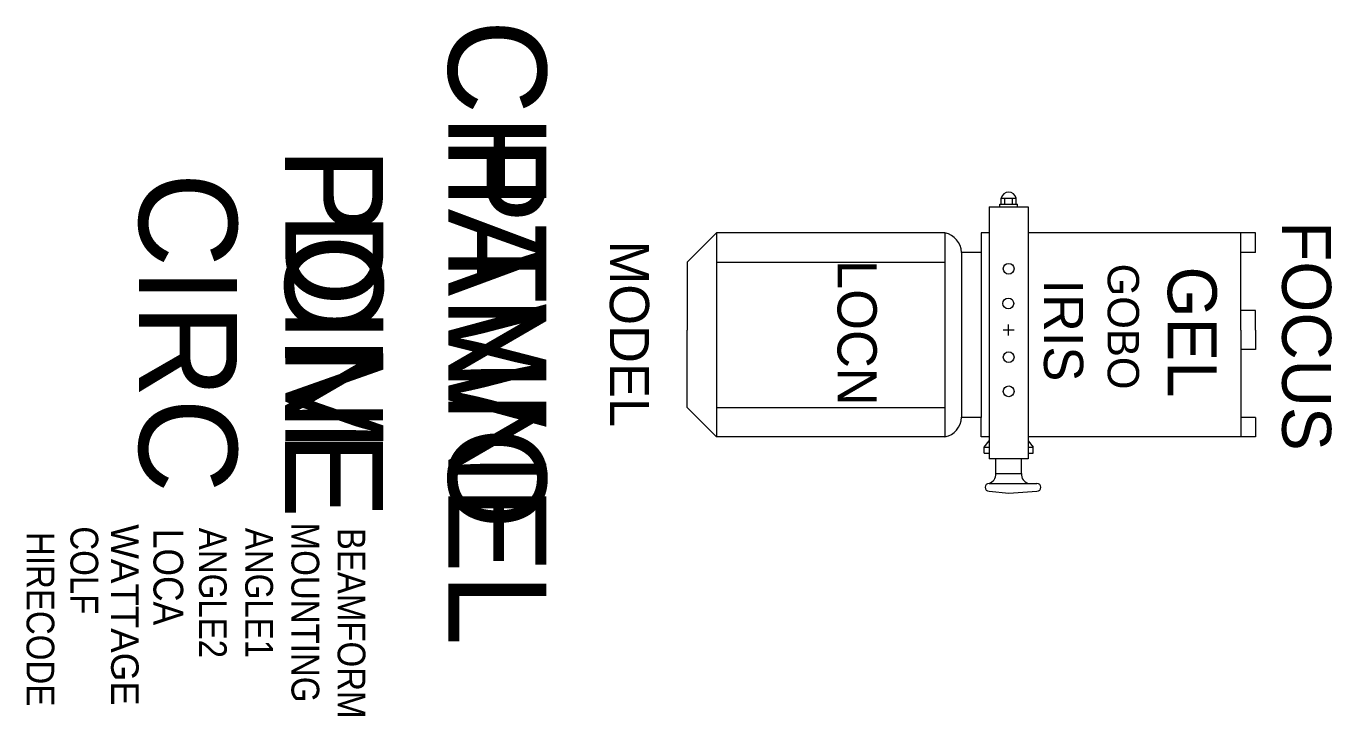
# Model space of a CAD drawing. Extents: x 6588 to 7920, y 1093 to 1797.
import ezdxf
from ezdxf.enums import TextEntityAlignment as Align

# ---------------------------------------------------------------- set-up
doc = ezdxf.new("R2010")
doc.units = 0
doc.layers.get('0').update_dxf_attribs({"linetype": 'CONTINUOUS'})
for name, color, linetype in [('CHANNEL', 3, 'CONTINUOUS'), ('CIRC', 6, 'CONTINUOUS'), ('DIMMER', 4, 'CONTINUOUS'), ('FOCUS', 2, 'CONTINUOUS'), ('GEL', 1, 'CONTINUOUS'), ('LANTERNS', 4, 'CONTINUOUS'), ('LOCATION', 7, 'CONTINUOUS'), ('MODEL', 6, 'CONTINUOUS'), ('PATCH', 5, 'CONTINUOUS'), ('PATCH2', 5, 'CONTINUOUS')]:
    doc.layers.add(name, color=color, linetype=linetype)

msp = doc.modelspace()

# ---------------------------------------------------------------- linework, layer by layer
for p, q in [((7570.3, 1612), (7570.3, 1355)), ((7570.3, 1612), (7610.3, 1612)), ((7581.3, 1615), (7599.3, 1615)), ((7581.3, 1612), (7581.3, 1615)), ((7582.8, 1621), (7597.8, 1621)), ((7582.8, 1615), (7582.8, 1621)), ((7586.3, 1615), (7586.3, 1621)), ((7594.3, 1615), (7594.3, 1621)), ((7597.8, 1615), (7597.8, 1621)), ((7599.3, 1612), (7599.3, 1615)), ((7610.3, 1612), (7610.3, 1355)), ((7262.2, 1555.6), (7292.2, 1585.6)), ((7525.3, 1585.6), (7292.2, 1585.6)), ((7292.2, 1585.6), (7292.2, 1377.4)), ((7525.3, 1585.6), (7525.3, 1377.4)), ((7562.2, 1585.6), (7562.2, 1565.6)), ((7570.3, 1585.6), (7562.2, 1585.6)), ((7842.2, 1585.6), (7610.3, 1585.6)), ((7827.2, 1486.5), (7827.2, 1585.6)), ((7842.2, 1565.6), (7842.2, 1585.6)), ((7542.2, 1565.6), (7542.2, 1397.4)), ((7562.2, 1565.6), (7542.2, 1565.6)), ((7562.2, 1565.6), (7562.2, 1397.4)), ((7842.2, 1565.6), (7827.2, 1565.6)), ((7262.2, 1555.6), (7262.2, 1486.5)), ((7292.2, 1555.6), (7525.3, 1555.6)), ((7842.2, 1506.5), (7827.2, 1506.5)), ((7842.2, 1486.5), (7842.2, 1506.5)), ((7262.2, 1407.4), (7262.2, 1486.5)), ((7595.8, 1486.5), (7584.8, 1486.5)), ((7589.9, 1492), (7589.9, 1481)), ((7827.2, 1486.5), (7827.2, 1377.4)), ((7842.2, 1486.5), (7842.2, 1466.5)), ((7842.2, 1466.5), (7827.2, 1466.5)), ((7262.2, 1407.4), (7292.2, 1377.4)), ((7292.2, 1407.4), (7525.3, 1407.4)), ((7562.2, 1397.4), (7542.2, 1397.4)), ((7562.2, 1377.4), (7562.2, 1397.4)), ((7842.2, 1397.4), (7827.2, 1397.4)), ((7842.2, 1397.4), (7842.2, 1377.4)), ((7525.3, 1377.4), (7292.2, 1377.4)), ((7570.3, 1377.4), (7562.2, 1377.4)), ((7565.3, 1367), (7570.3, 1373.5)), ((7842.2, 1377.4), (7610.3, 1377.4)), ((7610.3, 1373.5), (7615.3, 1367)), ((7565.3, 1361), (7565.3, 1367)), ((7565.3, 1367), (7570.3, 1367)), ((7565.3, 1361), (7570.3, 1361)), ((7610.3, 1367), (7615.3, 1367)), ((7610.3, 1361), (7615.3, 1361)), ((7615.3, 1361), (7615.3, 1367)), ((7610.3, 1355), (7570.3, 1355)), ((7577.3, 1340), (7577.3, 1355)), ((7603.3, 1340), (7603.3, 1355)), ((7577.3, 1340), (7603.3, 1340)), ((7570.3, 1330), (7619.1, 1330)), ((7570.3, 1322), (7590.3, 1320)), ((7590.3, 1320), (7619.1, 1322))]:
    msp.add_line(p, q)
for centre in [(7590.3, 1549), (7589.9, 1513.6), (7590.3, 1458.8), (7590.3, 1423.9)]:
    msp.add_circle(centre, 5.5)
for centre, radius, start, end in [((7590.3, 1619.4), 7.67, 12.1702, 167.8298), ((7521.4, 1565.2), 20.7, 1.0104, 79.2296), ((7521.4, 1397.8), 20.7, 280.7704, 358.9896), ((7567.1, 1339.6), 10.2, 288.0473, 1.9687), ((7613.2, 1339.5), 9.99, 177.3184, 252.6657), ((7570.3, 1326), 4, 90, 270), ((7619.1, 1326), 4, 270, 90)]:
    msp.add_arc(centre, radius, start, end)
msp.add_point((7589.9, 1486.5))

# ---------------------------------------------------------------- texts
at = {"layer": 'CHANNEL'}
msp.add_attdef('CHANNEL', text='', height=100, rotation=270, dxfattribs=at).set_placement((7018.6, 1483.8), align=Align.CENTER)
at = {"layer": 'CIRC'}
msp.add_attdef('CIRC', text='', height=100, rotation=270, dxfattribs=at).set_placement((6703.1, 1483.8), align=Align.CENTER)
at = {"layer": 'DIMMER'}
msp.add_attdef('DIM', text='', height=100, rotation=270, dxfattribs=at).set_placement((6852.4, 1484.7), align=Align.CENTER)
at = {"layer": 'FOCUS', "color": 30}
msp.add_attdef('FOCUS', text='', height=50, rotation=270, dxfattribs=at).set_placement((7869.3, 1480.4), align=Align.CENTER)
at = {"layer": 'GEL'}
for tag, height, p in [('GOBO', 32, (7691.3, 1490)), ('GEL', 50, (7752.6, 1484.4))]:
    msp.add_attdef(tag, text='', height=height, rotation=270, dxfattribs=at).set_placement(p, align=Align.CENTER)
at = {"layer": 'LANTERNS', "color": 30}
msp.add_attdef('IRIS', text='', height=40, rotation=270, dxfattribs=at).set_placement((7646.3, 1486.1), align=Align.MIDDLE)
at = {"layer": 'LANTERNS', "color": 0, "width": 0.89, "flags": 1}
for tag, p, s, height in [('COLF', (6633.1, 1286.2), 'Y', 28.3), ('LOCA', (6717.8, 1283.6), '', 30.3), ('ANGLE2', (6764.2, 1284.7), '25', 28.3), ('ANGLE1', (6811.4, 1284.7), '25', 28.3), ('MOUNTING', (6858.6, 1289.9), 'STANDARD HOOK CLAMP', 28.305), ('BEAMFORM', (6905.7, 1284.7), 'C', 28.3), ('HIRECODE', (6588.3, 1280.4), '', 28.3)]:
    msp.add_attdef(tag, p, s, height=height, rotation=270, dxfattribs=at)
at = {"layer": 'LANTERNS', "color": 0, "flags": 1}
msp.add_attdef('WATTAGE', (6674.6, 1288.3), '1000', height=28, rotation=270, dxfattribs=at)
at = {"layer": 'LOCATION'}
msp.add_attdef('LOCN', text='', height=40, rotation=270, dxfattribs=at).set_placement((7415.7, 1483.6), align=Align.CENTER)
at = {"layer": 'MODEL'}
msp.add_attdef('MODEL', text='P764', height=40, rotation=270, dxfattribs=at).set_placement((7183.4, 1482.6), align=Align.CENTER)
at = {"layer": 'PATCH'}
msp.add_attdef('PONE', text='', height=100, rotation=270, dxfattribs=at).set_placement((6852, 1483.8), align=Align.CENTER)
at = {"layer": 'PATCH2'}
msp.add_attdef('PTWO', text='', height=100, rotation=270, dxfattribs=at).set_placement((7018.6, 1483.8), align=Align.CENTER)

doc.saveas('drawing.dxf')
